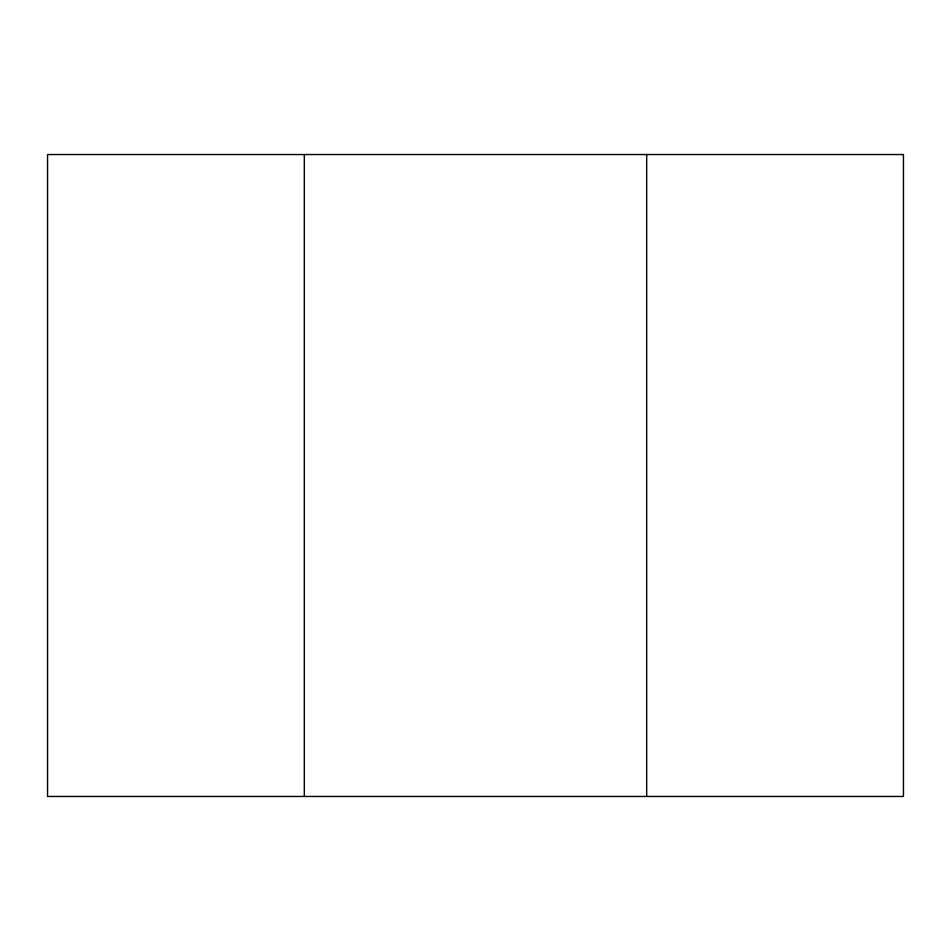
<?xml version="1.0" encoding="UTF-8"?>
<svg xmlns="http://www.w3.org/2000/svg" width="951" height="951" viewBox="0 0 951 951"><rect width="100%" height="100%" fill="white"/><g stroke="black" fill="none" stroke-linecap="round" stroke-linejoin="round"><path stroke-width="1.43" d="M646.68 154.537L646.68 796.462M304.32 154.537L304.32 796.462M903.45 154.537L47.55 154.537L47.55 796.462L903.45 796.462L903.45 154.537"/></g></svg>
